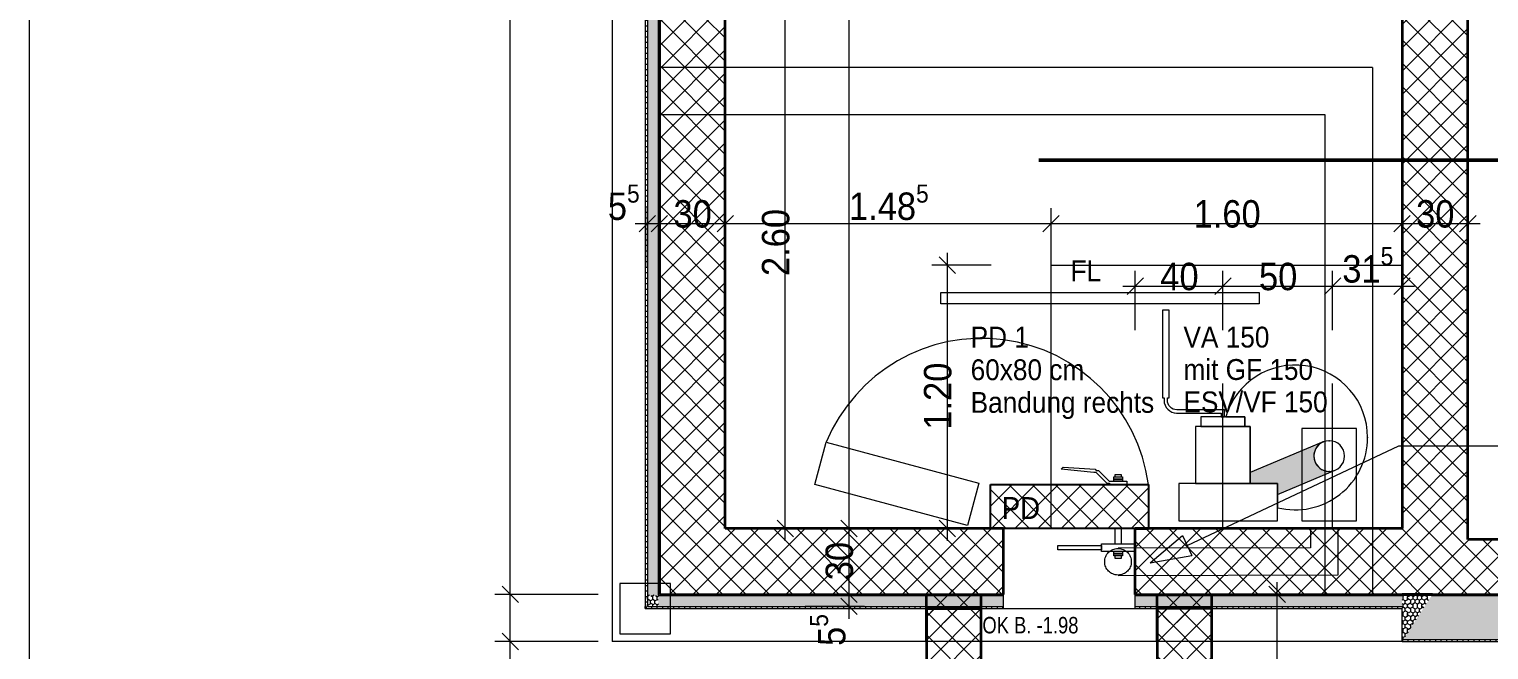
# Model space of a CAD drawing. Header units: metres. Extents: x -0.64 to 0.89, y -0.01 to 0.61.
# Drawn here: x 0.005 to 0.1381, y 0.2357 to 0.2923 of the extents above; entities that cross this region are included whole.
import ezdxf
from ezdxf.xclip import XClip

# ---------------------------------------------------------------- set-up
doc = ezdxf.new("R2010")
doc.units = ezdxf.units.M
doc.header["$MEASUREMENT"] = 0
doc.header["$XCLIPFRAME"] = 0
for name, pattern in [('Achse', [0.0023, 0, -0.0008, 0.0015, 0]), ('Strich 2', [0.0028222222222216, 0.0014111111111108, -0.0014111111111108]), ('Strichpunkt 3_1_1mm', [0.006, 0.003, -0.0015, 0, -0.0015]), ('Strichpunkt 3_1_1mm Achsen', [0.005, 0.003, -0.001, 0, -0.001]), ('Strichpunkt 6_2_2mm Schnitt', [0.01, 0.006, -0.002, 0, -0.002]), ('Strichpunkt 9_2_2mm', [0.013000000000000001, 0.009000000000000001, -0.002, 0, -0.002])]:
    doc.linetypes.add(name, pattern=pattern)
for name, color, linetype in [('010 Aussenwände Schichttrennlinien', 7, 'Continuous'), ('010 Fenster', 7, 'Continuous'), ('011_Stift 1.Grau', 7, 'Continuous'), ('011_Stift 1.Grau Schichttrennlinien', 7, 'Continuous'), ('015 Innenwände', 7, 'Continuous'), ('015 Innenwände Bauteilschraffuren', 7, 'Continuous'), ('015 Innenwände Schichttrennlinien', 7, 'Continuous'), ('060 Möbel Einbau', 7, 'Continuous'), ('060 Möbel Einbau Bauteilschraffuren', 7, 'Continuous'), ('107 Schutzraum', 7, 'Continuous'), ('107 Schutzraum Schichttrennlinien', 7, 'Continuous'), ('160 Beschriftungen Ausführung', 7, 'Continuous'), ('340 Schutzraum', 7, 'Continuous'), ('910 Layout Planrahmen', 7, 'Continuous')]:
    doc.layers.add(name, color=color, linetype=linetype)
doc.styles.add('ERSTELLTER_STIL_3', font='Arial.ttf', dxfattribs={"width": 0.8})
doc.styles.add('ERSTELLTER_STIL_5', font='Arial.ttf', dxfattribs={"width": 0.9})
pattern_1 = [(44.99999999999999, (0.5632624936329055, 0.7045894040556212), (-0.001060660171779821, 0.001060660171779822), []), (135.0000000000002, (0.5632624936329055, 0.7045894040556212), (0.001060660171779818, 0.001060660171779824), [])]
pattern_2 = [(90.0000000000002, (0.5632624936329055, 0.7045894040556212), (-0.0004330127018922201, 0), [0.00025, -0.0005]), (90.0000000000002, (0.5630459872858453, 0.7049644040556212), (-0.0004330127018922201, 0), [0.00025, -0.0005]), (150.0000000000003, (0.5632624936329055, 0.7048394040556212), (0.0002165063509461079, 0.0003750000000000019), [0.00025, -0.0005]), (150.0000000000003, (0.562829480938785, 0.7048394040556212), (0.0002165063509461079, 0.0003750000000000019), [0.00025, -0.0005]), (210.0000000000005, (0.5632624936329055, 0.7045894040556212), (-0.0002165063509461131, 0.0003749999999999989), [0.00025, -0.0005]), (210.0000000000005, (0.562829480938785, 0.7045894040556212), (-0.0002165063509461131, 0.0003749999999999989), [0.00025, -0.0005])]
pattern_3 = [(89.99543356648886, (0.5632624936329055, 0.7045894040556212), (-0.0004999999984120054, 3.984964987917438e-08), [])]
pattern_4 = [(90.0000000000002, (0.5632624936329055, 0.7045894040556212), (-0.0005, 0), [])]

# ---------------------------------------------------------------- blocks, each defined once
blk = doc.blocks.new('*X8')
at = {"layer": '015 Innenwände Bauteilschraffuren', "linetype": 'Continuous', "lineweight": 0, "true_color": 0x000000}
blk.add_hatch(color=18, dxfattribs=at).paths.add_polyline_path([(0.1312255267512553, 0.2407761796547057), (0.1312255187760449, 0.2406761797086288), (0.132863954101645, 0.2406760491314559), (0.132928470174086, 0.2407760439409566)])
blk = doc.blocks.new('*X9')
at = {"layer": '015 Innenwände Bauteilschraffuren', "linetype": 'Continuous', "lineweight": 0, "true_color": 0x000000}
for points in [[(0.1329284738350977, 0.240776042460764), (0.1328639530888858, 0.2406760465239403), (0.1392255182325958, 0.2406755393429734), (0.139225526246742, 0.2407755410041872)], [(0.1472255189658985, 0.2406749024612736), (0.155225518671947, 0.2406742649178895), (0.1552255265151873, 0.2407742662307591), (0.1472255268091387, 0.2407749037741431)], [(0.1632255183779956, 0.2406736283929402), (0.1712255180840441, 0.2406729908495563), (0.1712255270477473, 0.2407729921624258), (0.1632255262212358, 0.2407736297058098)], [(0.1792255189105556, 0.240672353204144), (0.1872255186166041, 0.2406717156607601), (0.1872255264598444, 0.2407717180940925), (0.1792255267537958, 0.2407723545170136)], [(0.1952255183226527, 0.2406710791358108), (0.2032255180287012, 0.2406704415924267), (0.2032255269924044, 0.2407704429052963), (0.1952255261658929, 0.2407710804486803)]]:
    blk.add_hatch(color=18, dxfattribs=at).paths.add_polyline_path(points)
blk = doc.blocks.new('*X12')
at = {"layer": '015 Innenwände Bauteilschraffuren', "linetype": 'Continuous', "lineweight": 0, "true_color": 0x000000}
for points in [[(0.0752624934945545, 0.2407762653790303), (0.06726249366458155, 0.2407762653790303), (0.06726249366458155, 0.2406762652116552), (0.0752624934945545, 0.2406762652116552)], [(0.09126249362208805, 0.2407762653790303), (0.08326249379211509, 0.2407762653790303), (0.08326249379211509, 0.2406762652116552), (0.09126249362208805, 0.2406762652116552)]]:
    blk.add_hatch(color=18, dxfattribs=at).paths.add_polyline_path(points)
blk = doc.blocks.new('*X13')
at = {"layer": '015 Innenwände Bauteilschraffuren', "linetype": 'Continuous', "lineweight": 0, "true_color": 0x000000}
for points in [[(0.1058335239908681, 0.2406762651437471), (0.1072624935923513, 0.2406762651437471), (0.1072624935923513, 0.2407762654424506), (0.1058335239908681, 0.2407762654424506)], [(0.1232624936418837, 0.2407762654998704), (0.1152624937036298, 0.2407762654998704), (0.1152624937036298, 0.2406762652288363), (0.1232624936418837, 0.2406762652288363)]]:
    blk.add_hatch(color=18, dxfattribs=at).paths.add_polyline_path(points)
blk = doc.blocks.new('*X16')
at = {"layer": '015 Innenwände Bauteilschraffuren', "linetype": 'Continuous', "lineweight": 0, "true_color": 0x000000}
for points in [[(0.06235427694032634, 0.2805894047010911), (0.06245427798941455, 0.2805894047010911), (0.06245427798941455, 0.2885894028033385), (0.06235427694032634, 0.2885894028033385)], [(0.06235427694032634, 0.264589403448078), (0.06245427798941455, 0.264589403448078), (0.06245427798941455, 0.2725894015503255), (0.06235427694032634, 0.2725894015503255)], [(0.06235427694032634, 0.248589402195065), (0.06245427798941455, 0.248589402195065), (0.06245427798941455, 0.2565894053458306), (0.06235427694032634, 0.2565894053458306)]]:
    blk.add_hatch(color=18, dxfattribs=at).paths.add_polyline_path(points)
blk = doc.blocks.new('Zeichnung_2_1', base_point=(0.5632624936329055, 0.7045894040556212))
at = {"layer": '015 Innenwände Bauteilschraffuren', "linetype": 'Continuous', "lineweight": 0, "true_color": 0x000000}
h = blk.add_hatch(dxfattribs=at)
h.set_pattern_fill('Dämmstoff__allgemein_ver_32', color=18, style=0, pattern_type=2)
h.set_pattern_definition([(1.895220810165953e-13, (0.5632624936329055, 0.7045894040556212), (0, 0.0005), [])])
h.paths.add_polyline_path([(0.06115427666156592, 0.2396762648980429), (0.06135427666165627, 0.2396762648980429), (0.06135427666165627, 0.5806762650520862), (0.06115427666156592, 0.5806762650520862)])
h = blk.add_hatch(dxfattribs=at)
h.set_pattern_fill('Dämmstoff__Polystyrol_XP_F3', color=18, style=0, pattern_type=2)
h.set_pattern_definition(pattern_2)
h.paths.add_polyline_path([(0.06135427666156601, 0.2406762648980429), (0.06235427634909585, 0.2406762648980429), (0.06235427634909585, 0.5796762650520861), (0.06135427666156601, 0.5796762650520861)])
h = blk.add_hatch(dxfattribs=at)
h.set_pattern_fill('Beton_0001', color=18, style=0, pattern_type=2)
h.set_pattern_definition(pattern_1)
h.paths.add_polyline_path([(0.06845427666160808, 0.2467762648980429), (0.06845427666156678, 0.5735762650520854), (0.06245427666156689, 0.5735762650520854), (0.06245427666160808, 0.2467762648980429)])
h = blk.add_hatch(dxfattribs=at)
h.set_pattern_fill('Beton_0001', color=18, style=0, pattern_type=2)
h.set_pattern_definition(pattern_1)
h.paths.add_polyline_path([(0.1361542766262852, 0.2457757868869179), (0.1361542766349847, 0.4053259542954181), (0.1301542766349847, 0.4053259542954181), (0.1301542766262853, 0.245776265082718)])
h = blk.add_hatch(dxfattribs=at)
h.set_pattern_fill('Beton_0001', color=18, style=0, pattern_type=2)
h.set_pattern_definition(pattern_1)
h.paths.add_polyline_path([(0.0926335238973085, 0.2507762648980429), (0.0926335238973085, 0.2467762648980429), (0.1070335238973085, 0.2467762648980429), (0.1070335238973085, 0.2507762648980429)])
h = blk.add_hatch(dxfattribs=at)
h.set_pattern_fill('Beton_0001', color=18, style=0, pattern_type=2)
h.set_pattern_definition(pattern_1)
h.paths.add_polyline_path([(0.06245427666160808, 0.240776264898043), (0.06845427666160808, 0.246776264898043), (0.06245427666160808, 0.246776264898043)])
h = blk.add_hatch(dxfattribs=at)
h.set_pattern_fill('Beton_0001', color=18, style=0, pattern_type=2)
h.set_pattern_definition(pattern_1)
h.paths.add_polyline_path([(0.06845427666160947, 0.2467762648980429), (0.06245427666160952, 0.240776264898043), (0.06845427666160947, 0.240776264898043)])
h = blk.add_hatch(dxfattribs=at)
h.set_pattern_fill('Beton_0001', color=18, style=0, pattern_type=2)
h.set_pattern_definition(pattern_1)
h.paths.add_polyline_path([(0.06845427666160808, 0.2467762648387358), (0.06845427666160808, 0.240776265126778), (0.0938335236385538, 0.240776265126778), (0.0938335236385538, 0.2467762648387358), (0.09263352406392317, 0.2467762648387358)])
h = blk.add_hatch(dxfattribs=at)
h.set_pattern_fill('Beton_0001', color=18, style=0, pattern_type=2)
h.set_pattern_definition(pattern_1)
h.paths.add_polyline_path([(0.1058335239818721, 0.2467762648387358), (0.1058335239818721, 0.240776265126778), (0.1301542766263399, 0.240776265126778), (0.1301542766263399, 0.2467762648387358), (0.1070335235565026, 0.2467762648387358)])
h = blk.add_hatch(dxfattribs=at)
h.set_pattern_fill('Beton_0001', color=18, style=0, pattern_type=2)
h.set_pattern_definition(pattern_1)
h.paths.add_polyline_path([(0.1301542766260126, 0.2407762650691948), (0.1329284701745259, 0.2407760439655542), (0.1361542766262853, 0.2457757869205056), (0.1301542766260126, 0.2457762650694221)])
h = blk.add_hatch(dxfattribs=at)
h.set_pattern_fill('Beton_0001', color=18, style=0, pattern_type=2)
h.set_pattern_definition(pattern_1)
h.paths.add_polyline_path([(0.1361542766362578, 0.245775786886918), (0.1329284701743998, 0.2407760439908205), (0.1361542766362578, 0.2407757868710381)])
h = blk.add_hatch(dxfattribs=at)
h.set_pattern_fill('Beton_0001', color=18, style=0, pattern_type=2)
h.set_pattern_definition(pattern_1)
h.paths.add_polyline_path([(0.2080568733340095, 0.2457700567405706), (0.1361542769323084, 0.2457757857114537), (0.1361542769323084, 0.2407757878721401), (0.2080568733340095, 0.2407700589012571)])
h = blk.add_hatch(dxfattribs=at)
h.set_pattern_fill('Dämmstoff__allgemein_ver_32', color=18, style=0, pattern_type=2)
h.set_pattern_definition(pattern_4)
h.paths.add_polyline_path([(0.061154276661609, 0.239476264898043), (0.06135427666160909, 0.239676264898043), (0.061154276661609, 0.239676264898043)])
h = blk.add_hatch(dxfattribs=at)
h.set_pattern_fill('Dämmstoff__allgemein_ver_32', color=18, style=0, pattern_type=2)
h.set_pattern_definition(pattern_4)
h.paths.add_polyline_path([(0.06135427666161075, 0.2396762648980438), (0.06115427666160989, 0.239476264898043), (0.06135427666161075, 0.239476264898043)])
h = blk.add_hatch(dxfattribs=at)
h.set_pattern_fill('Dämmstoff__Polystyrol_XP_F3', color=18, style=0, pattern_type=2)
h.set_pattern_definition(pattern_2)
h.paths.add_polyline_path([(0.06135427666160886, 0.239676264898043), (0.06235427666160887, 0.2406762648980431), (0.06135427666160886, 0.2406762648980431)])
h = blk.add_hatch(dxfattribs=at)
h.set_pattern_fill('Dämmstoff__Polystyrol_XP_F3', color=18, style=0, pattern_type=2)
h.set_pattern_definition(pattern_2)
h.paths.add_polyline_path([(0.06235427666161053, 0.2406762648980437), (0.06135427666160986, 0.239676264898043), (0.06235427666161053, 0.239676264898043)])
h = blk.add_hatch(dxfattribs=at)
h.set_pattern_fill('Dämmstoff__allgemein_ver_32', color=18, style=0, pattern_type=2)
h.set_pattern_definition(pattern_4)
h.paths.add_polyline_path([(0.06135427666160909, 0.2396762651840418), (0.06135427666160909, 0.239476264898043), (0.09383352386123678, 0.239476264898043), (0.09383352386123678, 0.2396762651840418)])
h = blk.add_hatch(dxfattribs=at)
h.set_pattern_fill('Dämmstoff__Polystyrol_XP_F3', color=18, style=0, pattern_type=2)
h.set_pattern_definition(pattern_2)
h.paths.add_polyline_path([(0.09383352381981636, 0.2406762645219032), (0.06235427666160887, 0.2406762645219032), (0.06235427666160887, 0.239676264835353), (0.09383352381981636, 0.239676264835353)])
h = blk.add_hatch(dxfattribs=at)
h.set_pattern_fill('Dämmstoff__Polystyrol_XP_F3', color=18, style=0, pattern_type=2)
h.set_pattern_definition(pattern_2)
h.paths.add_polyline_path([(0.1301542766260073, 0.2406762645219032), (0.1058335240996177, 0.2406762645219032), (0.1058335240996177, 0.239676264835353), (0.1301542766260073, 0.239676264835353)])
h = blk.add_hatch(dxfattribs=at)
h.set_pattern_fill('Dämmstoff__allgemein_ver_32', color=18, style=0, pattern_type=2)
h.set_pattern_definition(pattern_4)
h.paths.add_polyline_path([(0.1301542766259527, 0.2396762651840418), (0.105833523592757, 0.2396762651840418), (0.105833523592757, 0.239476264898043), (0.1301542766259527, 0.239476264898043)])
h = blk.add_hatch(dxfattribs=at)
h.set_pattern_fill('Dämmstoff__Polystyrol_XP_F3', color=18, style=0, pattern_type=2)
h.set_pattern_definition(pattern_2)
h.paths.add_polyline_path([(0.1302833088838536, 0.2366762547700358), (0.1328639540453621, 0.2406760491071268), (0.1301542766260072, 0.2406762650665204), (0.1301542766257892, 0.2366762650538166)])
h = blk.add_hatch(dxfattribs=at)
h.set_pattern_fill('Dämmstoff__Polystyrol_XP_F3', color=18, style=0, pattern_type=2)
h.set_pattern_definition(pattern_2)
h.paths.add_polyline_path([(0.1302833061137212, 0.2366762548917803), (0.2080568733340095, 0.2366700562068867), (0.2080568733340095, 0.2406700560183835), (0.1328639533889471, 0.2406760467970757)])
h = blk.add_hatch(dxfattribs=at)
h.set_pattern_fill('Beton_0001', color=18, style=0, pattern_type=2)
h.set_pattern_definition(pattern_1)
h.paths.add_polyline_path([(0.0917891782163675, 0.1790677878106347), (0.0917891782163675, 0.239476264898043), (0.0867891782163675, 0.239476264898043), (0.0867891782163675, 0.1739975091501574)])
h = blk.add_hatch(dxfattribs=at)
h.set_pattern_fill('Beton_0001', color=18, style=0, pattern_type=2)
h.set_pattern_definition(pattern_1)
h.paths.add_polyline_path([(0.1128193750715804, 0.1703314513525802), (0.1128193750715804, 0.239476264898043), (0.1078193750715804, 0.239476264898043), (0.1078193750715804, 0.1652681031087587)])
h = blk.add_hatch(dxfattribs=at)
h.set_pattern_fill('Dämmstoff__allgemein_ver_32', color=18, style=0, pattern_type=2)
h.set_pattern_definition(pattern_3)
h.paths.add_polyline_path([(0.1301542733649484, 0.2364762645264926), (0.2080568733340095, 0.2364700581413693), (0.2080568733340095, 0.2366700562068867), (0.1302833061137212, 0.2366762548917803)])
h = blk.add_hatch(dxfattribs=at)
h.set_pattern_fill('Dämmstoff__allgemein_ver_32', color=18, style=0, pattern_type=2)
h.set_pattern_definition(pattern_3)
h.paths.add_polyline_path([(0.1301542766257783, 0.2364762650531814), (0.1302833088842525, 0.2366762547690252), (0.1301542766257783, 0.2366762650538165)])
at = {"layer": '060 Möbel Einbau Bauteilschraffuren', "linetype": 'Continuous', "lineweight": 0, "true_color": 0xffffff}
blk.add_hatch(color=7, dxfattribs=at).paths.add_polyline_path([(0.1188157040730122, 0.2498829521111817), (0.1240598421042122, 0.2520854900791814, -1.000000030829496), (0.1229755912782001, 0.2546670399446084), (0.1163157039858121, 0.2518698874211812), (0.1163157039858121, 0.2508762649931812), (0.1188157040730122, 0.2508762649931812)])
at = {"layer": '060 Möbel Einbau Bauteilschraffuren', "linetype": 'Continuous', "lineweight": 0, "true_color": 0x000000}
h = blk.add_hatch(dxfattribs=at)
h.set_pattern_fill('Beton_0001', color=18, style=0, pattern_type=2)
h.set_pattern_definition(pattern_1)
h.paths.add_polyline_path([(0.0867891782163675, 0.2382119144107523), (0.0917891782163675, 0.2382119144107523), (0.0917891782163675, 0.2412119142556138), (0.0867891782163675, 0.2412119142556138)])
h = blk.add_hatch(dxfattribs=at)
h.set_pattern_fill('Beton_0001', color=18, style=0, pattern_type=2)
h.set_pattern_definition(pattern_1)
h.paths.add_polyline_path([(0.1078193750715804, 0.2382119144107523), (0.1128193750715804, 0.2382119144107523), (0.1128193750715804, 0.2412119142556138), (0.1078193750715804, 0.2412119142556138)])
at = {"layer": '010 Aussenwände Schichttrennlinien', "color": 7, "linetype": 'Continuous', "lineweight": 35, "ltscale": 1000}
for p, q in [((0.08678917477618209, 0.2364762645264926), (0.08678917477618209, 0.2407762652863804)), ((0.09178918031572535, 0.2364762645264926), (0.09178918031572535, 0.2407762652863804)), ((0.1078193721622937, 0.2364762645264926), (0.1078193721622937, 0.2407762652863804)), ((0.1128193777018369, 0.2364762645264926), (0.1128193777018369, 0.2407762652863804))]:
    blk.add_line(p, q, dxfattribs=at)
at = {"layer": '010 Fenster', "color": 253, "linetype": 'Achse', "lineweight": 13, "ltscale": 1000, "true_color": 0x9f9f9f}
for p, q in [((0.07663381156327145, 0.2507784632306964), (0.07766909204348885, 0.2546421689768308)), ((0.07766909204348885, 0.2546421689768308), (0.0915784250293429, 0.2509151731084616)), ((0.0905431445491255, 0.2470514673623273), (0.07663381156327145, 0.2507784632306964)), ((0.0915784250293429, 0.2509151731084616), (0.0905431445491255, 0.2470514673623273))]:
    blk.add_line(p, q, dxfattribs=at)
at = {"layer": '010 Fenster', "color": 253, "linetype": 'Continuous', "lineweight": 13, "ltscale": 1000, "true_color": 0x9f9f9f}
for p, q in [((0.0990693085664852, 0.2521762628240888), (0.0992693066320026, 0.2523762685898359)), ((0.1020693103501652, 0.2518762618756978), (0.0990693085664852, 0.2521762628240888)), ((0.0992693066320026, 0.2523762685898359), (0.1021753887142575, 0.2521701873428701)), ((0.1022693084156826, 0.2518762618756978), (0.1020693103501652, 0.2518762618756978)), ((0.1021753887142575, 0.2521701873428701), (0.1022693084156826, 0.2520762676414449)), ((0.1022693084156826, 0.2520762676414449), (0.1024693064812, 0.2520762676414449)), ((0.1032693064434994, 0.250876263847881), (0.1022693084156826, 0.2518762618756978)), ((0.1024693064812, 0.2520762676414449), (0.1034693122092465, 0.2510762619133985)), ((0.1045693054197072, 0.2516762638101804), (0.1039693112231549, 0.2516762638101804)), ((0.1039693112231549, 0.2516762638101804), (0.1039693112231549, 0.251476265744663)), ((0.1045693054197072, 0.251476265744663), (0.1045693054197072, 0.2516762638101804)), ((0.1034693122092465, 0.250876263847881), (0.1032693064434994, 0.250876263847881)), ((0.1034693122092465, 0.2510762619133985), (0.1050693121338452, 0.2510762619133985)), ((0.1035693073918904, 0.2507762686652372), (0.1034693122092465, 0.250876263847881)), ((0.1050693121338452, 0.2507762686652372), (0.1035693073918904, 0.2507762686652372)), ((0.1038693083402814, 0.2512762676791456), (0.1038693083402814, 0.251476265744663)), ((0.1038693083402814, 0.251476265744663), (0.1046693083025807, 0.251476265744663)), ((0.1038693083402814, 0.2510762619133985), (0.1038693083402814, 0.2512762676791456)), ((0.1038693083402814, 0.2512762676791456), (0.1046693083025807, 0.2512762676791456)), ((0.1046693083025807, 0.2512762676791456), (0.1038693083402814, 0.2512762676791456)), ((0.1046693083025807, 0.2510762619133985), (0.1038693083402814, 0.2510762619133985)), ((0.1046693083025807, 0.251476265744663), (0.1046693083025807, 0.2512762676791456)), ((0.1046693083025807, 0.2512762676791456), (0.1046693083025807, 0.2510762619133985)), ((0.1050693121338452, 0.2510762619133985), (0.1050693121338452, 0.2507762686652372)), ((0.1039693112231549, 0.2467762611535107), (0.1039693112231549, 0.2453762669946591)), ((0.1045693054197072, 0.2453762669946591), (0.1045693054197072, 0.2467762611535107)), ((0.09876930761809423, 0.2448262626891991), (0.09876930761809423, 0.2452262665204636)), ((0.09876930761809423, 0.2452262665204636), (0.102769307429591, 0.2452262665204636)), ((0.102769307429591, 0.2446762622150036), (0.102769307429591, 0.2453762669946591)), ((0.102769307429591, 0.2453762669946591), (0.105769309213271, 0.2453762669946591)), ((0.102769307429591, 0.2452262665204636), (0.102769307429591, 0.2448262626891991)), ((0.105769309213271, 0.2453762669946591), (0.105769309213271, 0.2446762622150036)), ((0.102769307429591, 0.2448262626891991), (0.09876930761809423, 0.2448262626891991)), ((0.105769309213271, 0.2446762622150036), (0.102769307429591, 0.2446762622150036)), ((0.1038693083402814, 0.2444762641494862), (0.1038693083402814, 0.2446762622150036)), ((0.1038693083402814, 0.2446762622150036), (0.1046693083025807, 0.2446762622150036)), ((0.1038693083402814, 0.2442762660839688), (0.1038693083402814, 0.2444762641494862)), ((0.1038693083402814, 0.2444762641494862), (0.1046693083025807, 0.2444762641494862)), ((0.1046693083025807, 0.2444762641494862), (0.1038693083402814, 0.2444762641494862)), ((0.1046693083025807, 0.2442762660839688), (0.1038693083402814, 0.2442762660839688)), ((0.1039693112231549, 0.2442762660839688), (0.1039693112231549, 0.2440762680184513)), ((0.1039693112231549, 0.2440762680184513), (0.1045693054197072, 0.2440762680184513)), ((0.1045693054197072, 0.2440762680184513), (0.1045693054197072, 0.2442762660839688)), ((0.1046693083025807, 0.2446762622150036), (0.1046693083025807, 0.2444762641494862)), ((0.1046693083025807, 0.2444762641494862), (0.1046693083025807, 0.2442762660839688))]:
    blk.add_line(p, q, dxfattribs=at)
at = {"layer": '010 Fenster', "color": 7, "linetype": 'Continuous', "lineweight": 25, "ltscale": 1000}
for p, q in [((0.09263352590076043, 0.2467762611535107), (0.09263352590076043, 0.2507762686652372)), ((0.09263352590076043, 0.2507762686652372), (0.1070335252221489, 0.2507762686652372)), ((0.1070335252221489, 0.2507762686652372), (0.1070335252221489, 0.2467762611535107)), ((0.1070335252221489, 0.2467762611535107), (0.09263352590076043, 0.2467762611535107))]:
    blk.add_line(p, q, dxfattribs=at)
at = {"layer": '010 Fenster', "color": 7, "linetype": 'Continuous', "lineweight": 35, "ltscale": 1000}
for p, q in [((0.09383352199409463, 0.2467762611535107), (0.09263352590076043, 0.2467762611535107)), ((0.09383352199409463, 0.2467762611535107), (0.09263352590076043, 0.2467762611535107)), ((0.09383352199409463, 0.2407762652863804), (0.09383352199409463, 0.2467762611535107)), ((0.105833521428585, 0.2467762611535107), (0.1070335252221489, 0.2467762611535107)), ((0.105833521428585, 0.2467762611535107), (0.1070335252221489, 0.2467762611535107)), ((0.105833521428585, 0.2407762652863804), (0.105833521428585, 0.2467762611535107))]:
    blk.add_line(p, q, dxfattribs=at)
at = {"layer": '010 Fenster', "color": 7, "linetype": 'Continuous', "lineweight": 20, "ltscale": 1000}
for p, q in [((0.09383352199409463, 0.2467762611535107), (0.105833521428585, 0.2467762611535107)), ((0.09383352199409463, 0.23967626437569), (0.09383352199409463, 0.2406762624035068)), ((0.105833521428585, 0.23967626437569), (0.105833521428585, 0.2406762624035068)), ((0.09383352199409463, 0.2394762663101726), (0.105833521428585, 0.2394762663101726))]:
    blk.add_line(p, q, dxfattribs=at)
at = {"layer": '010 Fenster', "color": 7, "linetype": 'Continuous', "lineweight": 13, "ltscale": 1000}
for p, q in [((0.09383352199409463, 0.2406762624035068), (0.09383352199409463, 0.2407762652863804)), ((0.09383352199409463, 0.2394762663101726), (0.09383352199409463, 0.23967626437569)), ((0.105833521428585, 0.2406762624035068), (0.105833521428585, 0.2407762652863804)), ((0.105833521428585, 0.2394762663101726), (0.105833521428585, 0.23967626437569))]:
    blk.add_line(p, q, dxfattribs=at)
at = {"layer": '010 Fenster', "color": 253, "linetype": 'Achse', "lineweight": 13, "ltscale": 1000, "true_color": 0x9f9f9f}
blk.add_arc((0.09183352389730837, 0.2487762648980429), 0.01533101431738999, 7.495857639699962, 157.5041422716499, dxfattribs=at)
at = {"layer": '011_Stift 1.Grau', "color": 7, "linetype": 'Strichpunkt 6_2_2mm Schnitt', "lineweight": 20, "ltscale": 1000}
for q in [(0.06235427463502027, 0.2887762630243419), (0.127454280229889, 0.2407762652863804)]:
    blk.add_line((0.127454280229889, 0.2887762630243419), q, dxfattribs=at)
at = {"layer": '011_Stift 1.Grau', "color": 7, "linetype": 'Strichpunkt 3_1_1mm Achsen', "lineweight": 13, "ltscale": 1000}
for p, q in [((0.1231542794700013, 0.2844762622644541), (0.06235427463502027, 0.2844762622644541)), ((0.1231542794700013, 0.2407762652863804), (0.1231542794700013, 0.2844762622644541)), ((0.1138283079960842, 0.2467762611535107), (0.1138283079960842, 0.2599750400450456)), ((0.1238283113749411, 0.2467762611535107), (0.1238283113749411, 0.2599750400450456))]:
    blk.add_line(p, q, dxfattribs=at)
at = {"layer": '011_Stift 1.Grau', "color": 7, "linetype": 'Strichpunkt 3_1_1mm', "lineweight": 13, "ltscale": 1000, "flags": 128}
blk.add_lwpolyline([(0.05885427670059173, 0.2371765093139415), (0.06345426760186745, 0.2371765093139415), (0.06345426760186745, 0.2417735781898307), (0.05885427670059173, 0.2417735781898307)], close=True, dxfattribs=at)
at = {"layer": '011_Stift 1.Grau Schichttrennlinien', "color": 7, "linetype": 'Strich 2', "lineweight": 13, "ltscale": 1000, "flags": 128}
for points in [[(0.1242997663582287, 0.2467789809803242), (0.1243090156373559, 0.2425222720818157), (0.1042616965040468, 0.2424787118443559)], [(0.1217997722599181, 0.2467735488157617), (0.1218035775582665, 0.2450222720818157), (0.1042616965040468, 0.2449841558379863)]]:
    blk.add_lwpolyline(points, dxfattribs=at)
at = {"layer": '015 Innenwände', "color": 7, "linetype": 'Strichpunkt 9_2_2mm', "lineweight": 13, "ltscale": 1000}
for p in [(0.05815427675800605, 0.3084762611334349), (0.1301542733649484, 0.2364762645264926)]:
    blk.add_line(p, (0.05815427675800605, 0.2364762645264926), dxfattribs=at)
at = {"layer": '015 Innenwände', "color": 7, "linetype": 'Continuous', "lineweight": 35, "ltscale": 1000}
for p, q in [((0.09383352199409463, 0.2467762611535107), (0.09263352590076043, 0.2467762611535107)), ((0.09383352199409463, 0.2407762652863804), (0.09383352199409463, 0.2467762611535107)), ((0.105833521428585, 0.2407762652863804), (0.105833521428585, 0.2467762611535107)), ((0.105833521428585, 0.2467762611535107), (0.1070335252221489, 0.2467762611535107))]:
    blk.add_line(p, q, dxfattribs=at)
at = {"layer": '015 Innenwände', "color": 7, "linetype": 'Continuous', "lineweight": 13, "ltscale": 1000}
for p, q in [((0.09383352199409463, 0.2406762624035068), (0.09383352199409463, 0.2407762652863804)), ((0.09383352199409463, 0.2394762663101726), (0.09383352199409463, 0.23967626437569)), ((0.105833521428585, 0.2406762624035068), (0.105833521428585, 0.2407762652863804)), ((0.105833521428585, 0.2394762663101726), (0.105833521428585, 0.23967626437569))]:
    blk.add_line(p, q, dxfattribs=at)
at = {"layer": '015 Innenwände', "color": 7, "linetype": 'Continuous', "lineweight": 20, "ltscale": 1000}
for p, q in [((0.09383352199409463, 0.23967626437569), (0.09383352199409463, 0.2406762624035068)), ((0.105833521428585, 0.23967626437569), (0.105833521428585, 0.2406762624035068))]:
    blk.add_line(p, q, dxfattribs=at)
at = {"layer": '015 Innenwände', "color": 7, "linetype": 'Continuous', "lineweight": 13, "ltscale": 1000, "flags": 128}
for points in [[(0.06115427666156592, 0.5808762650520853), (0.061154276661609, 0.239676264898043)], [(0.061154276661609, 0.239476264898043), (0.061154276661609, 0.239676264898043)], [(0.061154276661609, 0.239476264898043), (0.09383352419496338, 0.239476264898043)], [(0.1058335235182075, 0.239476264898043), (0.1301542766259418, 0.239476264898043)], [(0.1301542766257783, 0.2364762650531814), (0.1301542766257892, 0.2366762650538167)], [(0.1301542766257783, 0.2364762650531815), (0.2080568708290497, 0.2364700562709542)]]:
    blk.add_lwpolyline(points, dxfattribs=at)
at = {"layer": '015 Innenwände', "color": 7, "linetype": 'Continuous', "lineweight": 35, "ltscale": 1000, "flags": 128}
for points in [[(0.06845427666160808, 0.2467762648980429), (0.06845427666156678, 0.5735762650520854)], [(0.1301542766353118, 0.4113259542957452), (0.1301542766263399, 0.2467762648980429)], [(0.1361542766262853, 0.245775786886918), (0.1361542766349847, 0.4053259542957452)], [(0.0938335236385538, 0.2467762648980429), (0.06845427666160808, 0.2467762648980429)], [(0.1301542766263399, 0.2467762648980429), (0.1058335239818721, 0.2467762648980429)], [(0.2080568708290497, 0.2457700563004909), (0.1361542766262853, 0.245775786886918)], [(0.0867891782163675, 0.239476264898043), (0.0867891782163675, 0.1739975091501574)], [(0.0867891782163675, 0.239476264898043), (0.0917891782163675, 0.239476264898043)], [(0.0917891782163675, 0.1719468520789424), (0.0917891782163675, 0.239476264898043)], [(0.1078193750715804, 0.239476264898043), (0.1078193750715804, 0.1652681031087587)], [(0.1128193750715804, 0.239476264898043), (0.1078193750715804, 0.239476264898043)], [(0.1128193750715804, 0.1632154485814867), (0.1128193750715804, 0.239476264898043)]]:
    blk.add_lwpolyline(points, dxfattribs=at)
at = {"layer": '015 Innenwände', "color": 7, "linetype": 'Continuous', "lineweight": 20, "ltscale": 1000, "flags": 128}
blk.add_lwpolyline([(0.1301542766257892, 0.2366762650538167), (0.1301542766259418, 0.239476264898043)], dxfattribs=at)
at = {"layer": '015 Innenwände', "color": 7, "linetype": 'Strich 2', "lineweight": 13, "ltscale": 1000}
blk.add_circle((0.1042616965040468, 0.2437500594574707), 0.001211790085272502, dxfattribs=at)
at = {"layer": '015 Innenwände Schichttrennlinien', "color": 7, "linetype": 'Continuous', "lineweight": 20, "ltscale": 1000}
for p, q in [((0.06135427660720349, 0.579676263753377), (0.06135427660720349, 0.2406762624035068)), ((0.06235427463502027, 0.5795762685707331), (0.06235427463502027, 0.2407762652863804)), ((0.06135427660720349, 0.2406762624035068), (0.06135427660720349, 0.23967626437569)), ((0.06135427660720349, 0.2406762624035068), (0.06135427660720349, 0.23967626437569)), ((0.06135427660720349, 0.23967626437569), (0.06235427463502027, 0.23967626437569)), ((0.06235427463502027, 0.2407762652863804), (0.06235427463502027, 0.2406762624035068)), ((0.06235427463502027, 0.2407762652863804), (0.06235427463502027, 0.2406762624035068)), ((0.06235427463502027, 0.2406762624035068), (0.06245427751789382, 0.2406762624035068)), ((0.06235427463502027, 0.23967626437569), (0.09383352199409463, 0.23967626437569)), ((0.06245427751789382, 0.2406762624035068), (0.09383352199409463, 0.2406762624035068)), ((0.105833521428585, 0.2406762624035068), (0.1301542733649484, 0.2406762624035068)), ((0.105833521428585, 0.23967626437569), (0.1301542733649484, 0.23967626437569)), ((0.1328639533889471, 0.2406760467970757), (0.1301542733649484, 0.2406762624035068)), ((0.1328639533889471, 0.2406760467970757), (0.2080568733340095, 0.2406700560183835)), ((0.1302833061137212, 0.2366762548917803), (0.1301542733649484, 0.23667626259201)), ((0.1302833061137212, 0.2366762548917803), (0.2080568733340095, 0.2366700562068867))]:
    blk.add_line(p, q, dxfattribs=at)
at = {"layer": '015 Innenwände Schichttrennlinien', "color": 7, "linetype": 'Continuous', "lineweight": 35, "ltscale": 1000}
for p, q in [((0.06245427751789382, 0.5735762650033731), (0.06245427751789382, 0.2467762611535107)), ((0.06245427751789382, 0.2467762611535107), (0.06245427751789382, 0.2407762652863804)), ((0.06245427751789382, 0.2467762611535107), (0.06245427751789382, 0.2407762652863804)), ((0.06245427751789382, 0.2407762652863804), (0.06845427338502418, 0.2407762652863804)), ((0.06845427338502418, 0.2407762652863804), (0.09383352199409463, 0.2407762652863804)), ((0.105833521428585, 0.2407762652863804), (0.1301542733649484, 0.2407762652863804)), ((0.1329284736134483, 0.2407760419797196), (0.1301542733649484, 0.2407762652863804)), ((0.1329284736134483, 0.2407760419797196), (0.1301542733649484, 0.2407762652863804)), ((0.1329284736134483, 0.2407760419797196), (0.1361542769323084, 0.2407757878721401)), ((0.1329284736134483, 0.2407760419797196), (0.1361542769323084, 0.2407757878721401)), ((0.1361542769323084, 0.2407757878721401), (0.2080568733340095, 0.2407700589012571))]:
    blk.add_line(p, q, dxfattribs=at)
at = {"layer": '060 Möbel Einbau', "color": 7, "linetype": 'Continuous', "lineweight": 13, "ltscale": 1000}
for p, q in [((0.1083352644502647, 0.266675464204464), (0.1083124255690294, 0.266675464204464)), ((0.1083124255690294, 0.266675464204464), (0.1083124255690294, 0.2586754645814703)), ((0.1084002928899249, 0.266675464204464), (0.1083352644502647, 0.266675464204464)), ((0.1084976237930989, 0.266675464204464), (0.1084002928899249, 0.266675464204464)), ((0.1086124265174203, 0.266675464204464), (0.1084976237930989, 0.266675464204464)), ((0.1087272369419714, 0.266675464204464), (0.1086124265174203, 0.266675464204464)), ((0.1088245601449158, 0.266675464204464), (0.1087272369419714, 0.266675464204464)), ((0.108889588584576, 0.266675464204464), (0.1088245601449158, 0.266675464204464)), ((0.1089124274658113, 0.266675464204464), (0.108889588584576, 0.266675464204464)), ((0.1089124274658113, 0.2586754645814703), (0.1089124274658113, 0.266675464204464)), ((0.1083124255690294, 0.2586754645814703), (0.1083352644502647, 0.2586754645814703)), ((0.1083352644502647, 0.2586754645814703), (0.1084002928899249, 0.2586754645814703)), ((0.1084002928899249, 0.2586754645814703), (0.108483794180591, 0.2586754645814703)), ((0.108483794180591, 0.2586754645814703), (0.1084849800159619, 0.2582314000359683)), ((0.1084849800159619, 0.2582314000359683), (0.1085525726321061, 0.258008578489675)), ((0.108784857760678, 0.2582762923750114), (0.108783795128982, 0.2586754645814703)), ((0.108783795128982, 0.2586754645814703), (0.1088245601449158, 0.2586754645814703)), ((0.1088310745392263, 0.2581239356305334), (0.108784857760678, 0.2582762923750114)), ((0.1088245601449158, 0.2586754645814703), (0.108889588584576, 0.2586754645814703)), ((0.108889588584576, 0.2586754645814703), (0.1089124274658113, 0.2586754645814703)), ((0.1085525726321061, 0.258008578489675), (0.1086589128040075, 0.2578096276553942)), ((0.1086589128040075, 0.2578096276553942), (0.108802021572638, 0.2576352559542568)), ((0.108802021572638, 0.2576352559542568), (0.1089763932737755, 0.2574921471856263)), ((0.1089095552801401, 0.2579771076509667), (0.1088310745392263, 0.2581239356305334)), ((0.1090151793306811, 0.2578484137122999), (0.1089095552801401, 0.2579771076509667)), ((0.1089763932737755, 0.2574921471856263), (0.1091753441080562, 0.2573858070137248)), ((0.1091438732693479, 0.2577427896617589), (0.1090151793306811, 0.2578484137122999)), ((0.1092907012489146, 0.2576643089208451), (0.1091438732693479, 0.2577427896617589)), ((0.1091753441080562, 0.2573858070137248), (0.1093912123469472, 0.2573203242605134)), ((0.1094500190010247, 0.257615982279364), (0.1092907012489146, 0.2576643089208451)), ((0.1093912123469472, 0.2573203242605134), (0.1096083357232762, 0.2572989407226879)), ((0.1096230739628866, 0.2575989416710789), (0.1094500190010247, 0.257615982279364)), ((0.1096083357232762, 0.2572989407226879), (0.1136657022459001, 0.2572989407226879)), ((0.1139657031942911, 0.2575989416710789), (0.1096230739628866, 0.2575989416710789)), ((0.1118157066644621, 0.256948942182975), (0.1118157066644621, 0.2560762674529418)), ((0.1158157064759589, 0.256948942182975), (0.1118157066644621, 0.256948942182975)), ((0.1136657022459001, 0.2572989407226879), (0.1136657022459001, 0.256948942182975)), ((0.1136657022459001, 0.256948942182975), (0.1136771216865178, 0.256948942182975)), ((0.1136771216865178, 0.256948942182975), (0.1137096397564627, 0.256948942182975)), ((0.1137096397564627, 0.256948942182975), (0.1137583052080498, 0.256948942182975)), ((0.1137583052080498, 0.256948942182975), (0.1138157027200956, 0.256948942182975)), ((0.1138157027200956, 0.256948942182975), (0.1138731079323712, 0.256948942182975)), ((0.1138731079323712, 0.256948942182975), (0.1139217733839582, 0.256948942182975)), ((0.1139217733839582, 0.256948942182975), (0.1139542837536735, 0.256948942182975)), ((0.1139542837536735, 0.256948942182975), (0.1139657031942911, 0.256948942182975)), ((0.1139657031942911, 0.256948942182975), (0.1139657031942911, 0.2575989416710789)), ((0.1140889652060122, 0.2569489390871816), (0.1158157064759589, 0.256948942182975)), ((0.1158157064759589, 0.256948942182975), (0.1158157064759589, 0.2560762674529418)), ((0.1158157064759589, 0.2560762674529418), (0.1158157064759589, 0.256948942182975)), ((0.1163157054898672, 0.2560762674529418), (0.1113157076505537, 0.2560762674529418)), ((0.1113157076505537, 0.2560762674529418), (0.1113157076505537, 0.250876263847881)), ((0.1118157066644621, 0.2560762674529418), (0.1158157064759589, 0.2560762674529418)), ((0.1158157064759589, 0.2560762674529418), (0.1163157054898672, 0.2560762674529418)), ((0.1163157054898672, 0.2560762674529418), (0.1163157054898672, 0.250876263847881)), ((0.1163157054898672, 0.250876263847881), (0.1163157054898672, 0.2560762674529418)), ((0.1229755911986122, 0.2546670399111817), (0.1163157054898672, 0.2518698860855215)), ((0.1163157054898672, 0.2518698860855215), (0.1163157054898672, 0.250876263847881)), ((0.1188157005594092, 0.2498829496194278), (0.1240598418810042, 0.2520854925166033)), ((0.1098157029085988, 0.250876263847881), (0.1098157029085988, 0.2474762659331662)), ((0.1188157005594092, 0.250876263847881), (0.1098157029085988, 0.250876263847881)), ((0.1113157076505537, 0.250876263847881), (0.1163157054898672, 0.250876263847881)), ((0.1163157054898672, 0.250876263847881), (0.1188157005594092, 0.250876263847881)), ((0.1163157054898672, 0.250876263847881), (0.1188157005594092, 0.250876263847881)), ((0.1188157005594092, 0.250876263847881), (0.1188157005594092, 0.2486736439484087)), ((0.1188157005594092, 0.250876263847881), (0.1188157005594092, 0.2498829496194278)), ((0.1188157005594092, 0.2474762659331662), (0.1188157005594092, 0.250876263847881)), ((0.1098157029085988, 0.2474762659331662), (0.1188157005594092, 0.2474762659331662))]:
    blk.add_line(p, q, dxfattribs=at)
at = {"layer": '060 Möbel Einbau', "color": 7, "linetype": 'Strichpunkt 3_1_1mm Achsen', "lineweight": 13, "ltscale": 1000}
for p, q in [((0.12601771768028, 0.2558762616871946), (0.1210177198409664, 0.2558762616871946)), ((0.1210177198409664, 0.2558762616871946), (0.1210177198409664, 0.2474762659331662)), ((0.12601771768028, 0.2474762659331662), (0.12601771768028, 0.2558762616871946)), ((0.1210177198409664, 0.2474762659331662), (0.12601771768028, 0.2474762659331662))]:
    blk.add_line(p, q, dxfattribs=at)
at = {"layer": '060 Möbel Einbau', "color": 7, "linetype": 'Continuous', "lineweight": 13, "ltscale": 1000}
for centre, radius, start, end in [((0.1204177166260122, 0.2550762657391814), 0.006600000000000061, 359.9999940447112, 163.5165494103111), ((0.1204177166260123, 0.2550762643671813), 0.006600000000812067, 255.9523250343547, 5.963055965864029e-06), ((0.1235177166260122, 0.2533762650531817), 0.001399999999999864, 90, 270), ((0.123517716691206, 0.2533762650118952), 0.001399999960838526, 112.7824035143072, 292.7824035143088), ((0.1235177166260122, 0.2533762650531817), 0.001400000000000432, 270, 90)]:
    blk.add_arc(centre, radius, start, end, dxfattribs=at)
for p in [(0.114088965205736, 0.2569489390850568), (0.1229755912782001, 0.2546670399446084), (0.1235177166260122, 0.2547762650531821), (0.1270177166268242, 0.255076265054076), (0.1235177166260122, 0.2519762650531819)]:
    blk.add_point(p, dxfattribs=at)
at = {"layer": '107 Schutzraum', "color": 7, "linetype": 'Continuous', "lineweight": 13, "ltscale": 1000}
for p, q in [((0.04886177048228481, 0.2407762652863804), (0.04886177048228481, 0.5795762685707331)), ((0.07973842866740424, 0.2467762611535107), (0.07973842866740424, 0.5735762650033731)), ((0.07393291750133936, 0.2467762611535107), (0.07393291750133936, 0.2987762664031988)), ((0.06135427660720349, 0.2705596756622402), (0.06135427660720349, 0.2759659222190899)), ((0.06245427751789382, 0.2705596756622402), (0.06245427751789382, 0.2759659222190899)), ((0.06845427338502418, 0.2705596756622402), (0.06845427338502418, 0.2759659222190899)), ((0.09815427487297401, 0.2705596756622402), (0.09815427487297401, 0.2759659222190899)), ((0.1301542733649484, 0.2705596756622402), (0.1301542733649484, 0.2759659222190899)), ((0.1361542769323084, 0.2705596756622402), (0.1361542769323084, 0.2759659222190899)), ((0.06022927305073735, 0.2745596754737369), (0.06135427660720349, 0.2745596754737369)), ((0.06210427897818092, 0.2753096701444847), (0.06060427423622607, 0.2738096731027595)), ((0.06135427660720349, 0.2745596754737369), (0.06245427751789382, 0.2745596754737369)), ((0.06320427988887126, 0.2753096701444847), (0.0617042751469164, 0.2738096731027595)), ((0.06245427751789382, 0.2745596754737369), (0.06845427338502418, 0.2745596754737369)), ((0.0692042757560016, 0.2753096701444847), (0.06770427871427642, 0.2738096731027595)), ((0.06845427338502418, 0.2745596754737369), (0.09815427487297401, 0.2745596754737369)), ((0.09890427724395144, 0.2753096701444847), (0.09740428020222627, 0.2738096731027595)), ((0.09815427487297401, 0.2745596754737369), (0.1301542733649484, 0.2745596754737369)), ((0.1309042757359258, 0.2753096701444847), (0.1294042786942006, 0.2738096731027595)), ((0.1301542733649484, 0.2745596754737369), (0.1361542769323084, 0.2745596754737369)), ((0.135404274561331, 0.2738096731027595), (0.1369042793032858, 0.2753096701444847)), ((0.1361542769323084, 0.2745596754737369), (0.1372792727885449, 0.2745596754737369)), ((0.1301542733649484, 0.2674475431339381), (0.1301542733649484, 0.2728537973910177)), ((0.08945530230110225, 0.2700262653517437), (0.0879552975591474, 0.2715262623934689)), ((0.08870529993012483, 0.2707762677227211), (0.08870529993012483, 0.2719012635789576)), ((0.09270529974162162, 0.2707762677227211), (0.08729905318477184, 0.2707762677227211)), ((0.08870529993012483, 0.2467762611535107), (0.08870529993012483, 0.2707762677227211)), ((0.105833521428585, 0.2648537977680241), (0.105833521428585, 0.2702600443248739)), ((0.1138283079960842, 0.2648537977680241), (0.1138283079960842, 0.2702600443248739)), ((0.1238283113749411, 0.2648537977680241), (0.1238283113749411, 0.2702600443248739)), ((0.1047085255723486, 0.2688537975795209), (0.105833521428585, 0.2688537975795209)), ((0.1065835237995624, 0.2696037922502686), (0.1050835267578373, 0.2681037952085434)), ((0.105833521428585, 0.2688537975795209), (0.1138283079960842, 0.2688537975795209)), ((0.1145783103670616, 0.2696037922502686), (0.1130783133253365, 0.2681037952085434)), ((0.1138283079960842, 0.2688537975795209), (0.1238283113749411, 0.2688537975795209)), ((0.1245783060456888, 0.2696037922502686), (0.1230783090039636, 0.2681037952085434)), ((0.1238283113749411, 0.2688537975795209), (0.1301542733649484, 0.2688537975795209)), ((0.1294042786942006, 0.2681037952085434), (0.1309042757359258, 0.2696037922502686)), ((0.1301542733649484, 0.2688537975795209), (0.1312792769214145, 0.2688537975795209)), ((0.07318291513036193, 0.2475262635244881), (0.0746829121720871, 0.2460262664827629)), ((0.07898843399665649, 0.2475262635244881), (0.08048843103838166, 0.2460262664827629)), ((0.0879552975591474, 0.2475262635244881), (0.08945530230110225, 0.2460262664827629)), ((0.07533916424669235, 0.2467762611535107), (0.06993291768984256, 0.2467762611535107)), ((0.07393291750133936, 0.2456512652972742), (0.07393291750133936, 0.2467762611535107)), ((0.08373842847890103, 0.2467762611535107), (0.07833218192205126, 0.2467762611535107)), ((0.07973842866740424, 0.2407762652863804), (0.07973842866740424, 0.2467762611535107)), ((0.09270529974162162, 0.2467762611535107), (0.08729905318477184, 0.2467762611535107)), ((0.08870529993012483, 0.2456512652972742), (0.08870529993012483, 0.2467762611535107)), ((0.04811177581153707, 0.2415262676573578), (0.04961177285326223, 0.2400262629154029)), ((0.07898843399665649, 0.2415262676573578), (0.08048843103838166, 0.2400262629154029)), ((0.1195186622272624, 0.2400262629154029), (0.1180186651855372, 0.2415262676573578)), ((0.118768659856285, 0.2407762652863804), (0.118768659856285, 0.2419012611426168)), ((0.05686177780550808, 0.2407762652863804), (0.04745552373693181, 0.2407762652863804)), ((0.04886177048228481, 0.2364762645264926), (0.04886177048228481, 0.2407762652863804)), ((0.0811446831129869, 0.2407762652863804), (0.07573842885590744, 0.2407762652863804)), ((0.0811446831129869, 0.23967626437569), (0.07573842885590744, 0.23967626437569)), ((0.07898843399665649, 0.2404262667466674), (0.08048843103838166, 0.2389262620047126)), ((0.07973842866740424, 0.23967626437569), (0.07973842866740424, 0.2407762652863804)), ((0.07973842866740424, 0.2385512685194535), (0.07973842866740424, 0.23967626437569)), ((0.1201749143018676, 0.2407762652863804), (0.1147686600447882, 0.2407762652863804)), ((0.118768659856285, 0.1632154477119619), (0.118768659856285, 0.2407762652863804)), ((0.04811177581153707, 0.23722626689747), (0.04961177285326223, 0.2357262621555152)), ((0.05686177780550808, 0.2364762645264926), (0.04745552373693181, 0.2364762645264926)), ((0.04886177048228481, 0.1160762663503242), (0.04886177048228481, 0.2364762645264926))]:
    blk.add_line(p, q, dxfattribs=at)
at = {"layer": '107 Schutzraum Schichttrennlinien', "color": 7, "linetype": 'Continuous', "lineweight": 13, "ltscale": 1000, "flags": 128}
blk.add_lwpolyline([(0.08810808090189515, 0.2682921587071921), (0.1171460558440759, 0.2682921587071921), (0.1171460558440759, 0.2672415053115251), (0.08810808090189515, 0.2672415053115251)], close=True, dxfattribs=at)
at = {"layer": '340 Schutzraum', "color": 7, "linetype": 'Continuous', "lineweight": 13, "ltscale": 1000}
for p, q in [((0.1105682309549118, 0.2452313409718237), (0.1298512231256035, 0.2543125529450848)), ((0.1298512231256035, 0.2543125529450848), (0.1398512265044604, 0.2543125529450848)), ((0.1071918650450894, 0.2436412589430547), (0.1101421695464051, 0.2461360332568726)), ((0.1101421695464051, 0.2461360332568726), (0.1109942846631888, 0.2443266486867748)), ((0.1071918650450894, 0.2436412589430547), (0.1109942846631888, 0.2443266486867748))]:
    blk.add_line(p, q, dxfattribs=at)
at = {"layer": '340 Schutzraum', "color": 7, "linetype": 'Strichpunkt 6_2_2mm Schnitt', "lineweight": 50, "ltscale": 1000, "flags": 128}
blk.add_lwpolyline([(0.1553273298281689, 0.2736646997908343), (0.155327328620808, 0.280326427051646), (0.09704053114024486, 0.2803292233096117)], dxfattribs=at)
at = {"layer": '340 Schutzraum', "color": 7, "linetype": 'Strich 2', "lineweight": 13, "ltscale": 1000, "flags": 128}
blk.add_lwpolyline([(0.09815427662633985, 0.2467762648980429), (0.09815427662633985, 0.2707762648980429), (0.1301542766263399, 0.2707762648980429), (0.1301542766263399, 0.2467762648980429)], dxfattribs=at)
at = {"color": 7, "linetype": 'Continuous', "lineweight": 13, "ltscale": 1000}
for name in ['*X16', '*X12', '*X13', '*X8', '*X9']:
    blk.add_blockref(name, (0, 0), dxfattribs=at)
at = {"layer": '107 Schutzraum', "color": 7, "linetype": 'Continuous', "lineweight": 13, "char_height": 0.0025, "attachment_point": 7, "style": 'ERSTELLTER_STIL_5'}
for s, insert in [('\\A1;{\\pql;\\fArial|b0|i0|c0|p0;\\W0.900000;5\\fArial|b0|i0|c0|p0;\\W0.900000;\\A1{\\H.66x;\\S5^  ;}}', (0.05775549658401802, 0.274160677730139)), ('\\A1;{\\pql;\\fArial|b0|i0|c0|p0;\\W0.900000;1.48\\fArial|b0|i0|c0|p0;\\W0.900000;\\A1{\\H.66x;\\S5^  ;}}', (0.07973510670357858, 0.274160677730139)), ('\\A1;{\\pql;\\fArial|b0|i0|c0|p0;\\W0.900000;30}', (0.06373814660200378, 0.2741590036229961)), ('\\A1;{\\pql;\\fArial|b0|i0|c0|p0;\\W0.900000;1.60}', (0.1111514265667352, 0.274160677730139)), ('\\A1;{\\pql;\\fArial|b0|i0|c0|p0;\\W0.900000;30}', (0.1314381465667079, 0.2741590036229961)), ('\\A1;{\\pql;\\fArial|b0|i0|c0|p0;\\W0.900000;31\\fArial|b0|i0|c0|p0;\\W0.900000;\\A1{\\H.66x;\\S5^  ;}}', (0.1247088433109787, 0.2684531253805612)), ('\\A1;{\\pql;\\fArial|b0|i0|c0|p0;\\W0.900000;40}', (0.1081147868272537, 0.268454799487704)), ('\\A1;{\\pql;\\fArial|b0|i0|c0|p0;\\W0.900000;50}', (0.1171121798168036, 0.268454799487704))]:
    blk.add_mtext(s, dxfattribs=dict(at, insert=insert))
at = {"layer": '107 Schutzraum', "color": 7, "linetype": 'Continuous', "lineweight": 13, "char_height": 0.0025, "attachment_point": 7, "rotation": 90, "style": 'ERSTELLTER_STIL_5'}
for s, insert in [('\\A1;{\\pql;\\fArial|b0|i0|c0|p0;\\W0.900000;2.60}', (0.07433191113470501, 0.2697734148384383)), ('\\A1;{\\pql;\\fArial|b0|i0|c0|p0;\\W0.900000;1.20}', (0.0891042962680368, 0.2557734148384382)), ('\\A1;{\\pql;\\fArial|b0|i0|c0|p0;\\W0.900000;30}', (0.08013910127323566, 0.2420601348384383)), ('\\A1;{\\pql;\\fArial|b0|i0|c0|p0;\\W0.900000;5\\fArial|b0|i0|c0|p0;\\W0.900000;\\A1{\\H.66x;\\S5^  ;}}', (0.0801374271660928, 0.236077484820452))]:
    blk.add_mtext(s, dxfattribs=dict(at, insert=insert))
at = {"layer": '160 Beschriftungen Ausführung', "color": 7, "linetype": 'Continuous', "lineweight": 13, "insert": (0.1006577072034197, 0.2371972188469153), "char_height": 0.0015, "attachment_point": 9, "style": 'ERSTELLTER_STIL_3'}
blk.add_mtext('\\A1;{\\pqr;\\fArial|b0|i0|c0|p0;\\W0.800000;OK B. -1.98}', dxfattribs=at)
at = {"layer": '340 Schutzraum', "color": 7, "linetype": 'Continuous', "lineweight": 13, "attachment_point": 1, "style": 'ERSTELLTER_STIL_5'}
for s, insert, char_height in [('\\A1;{\\pql;\\fArial|b0|i0|c0|p0;\\W0.900000;FL}', (0.0999361842918402, 0.2711975883144866), 0.0019), ('\\A1;{\\pql;\\fArial|b0|i0|c0|p0;\\W0.900000;PD}', (0.0936608296642415, 0.2496374894624725), 0.002)]:
    blk.add_mtext(s, dxfattribs=dict(at, insert=insert, char_height=char_height))
at = {"layer": '340 Schutzraum', "color": 224, "linetype": 'Continuous', "lineweight": 13, "true_color": 0x9d0072, "attachment_point": 1, "style": 'ERSTELLTER_STIL_5'}
for s, insert, char_height, line_spacing_factor in [('\\A1;{\\pql;\\fArial|b0|i0|c0|p0;\\W0.900000;PD 1  \\P\\pql;\\fArial|b0|i0|c0|p0;\\W0.900000;60x80 cm\\P\\pql;\\fArial|b0|i0|c0|p0;\\W0.900000;Bandung rechts}', (0.090827193316464, 0.2651658261207148), 0.001900000000000001, 0.9390352490334775), ('\\A1;{\\pql;\\fArial|b0|i0|c0|p0;\\W0.900000;VA 150\\P\\pql;\\fArial|b0|i0|c0|p0;\\W0.900000;mit GF 150\\P\\pql;\\fArial|b0|i0|c0|p0;\\W0.900000;ESV/VF 150}', (0.11022960908082, 0.2651658261207148), 0.0019, 0.9320883580622983)]:
    blk.add_mtext(s, dxfattribs=dict(at, insert=insert, char_height=char_height, line_spacing_factor=line_spacing_factor))

msp = doc.modelspace()

# ---------------------------------------------------------------- linework, layer by layer
at = {"layer": '910 Layout Planrahmen', "color": 7, "linetype": 'Continuous', "lineweight": 13, "ltscale": 1000}
msp.add_line((0.005000000000000004, 0.594), (0.005000000000000004, 0.00999999999999995), dxfattribs=at)

# ---------------------------------------------------------------- block references
at = {"layer": '011_Stift 1.Grau', "color": 7, "linetype": 'Continuous', "lineweight": 13, "ltscale": 1000}
ref = msp.add_blockref('Zeichnung_2_1', (0.5632624936329055, 0.7045894040556212), dxfattribs=at)
XClip(ref).set_block_clipping_path([(0.006962295109945576, 0.07724682635061808), (0.2080568708290497, 0.594)])

doc.saveas('drawing.dxf')
